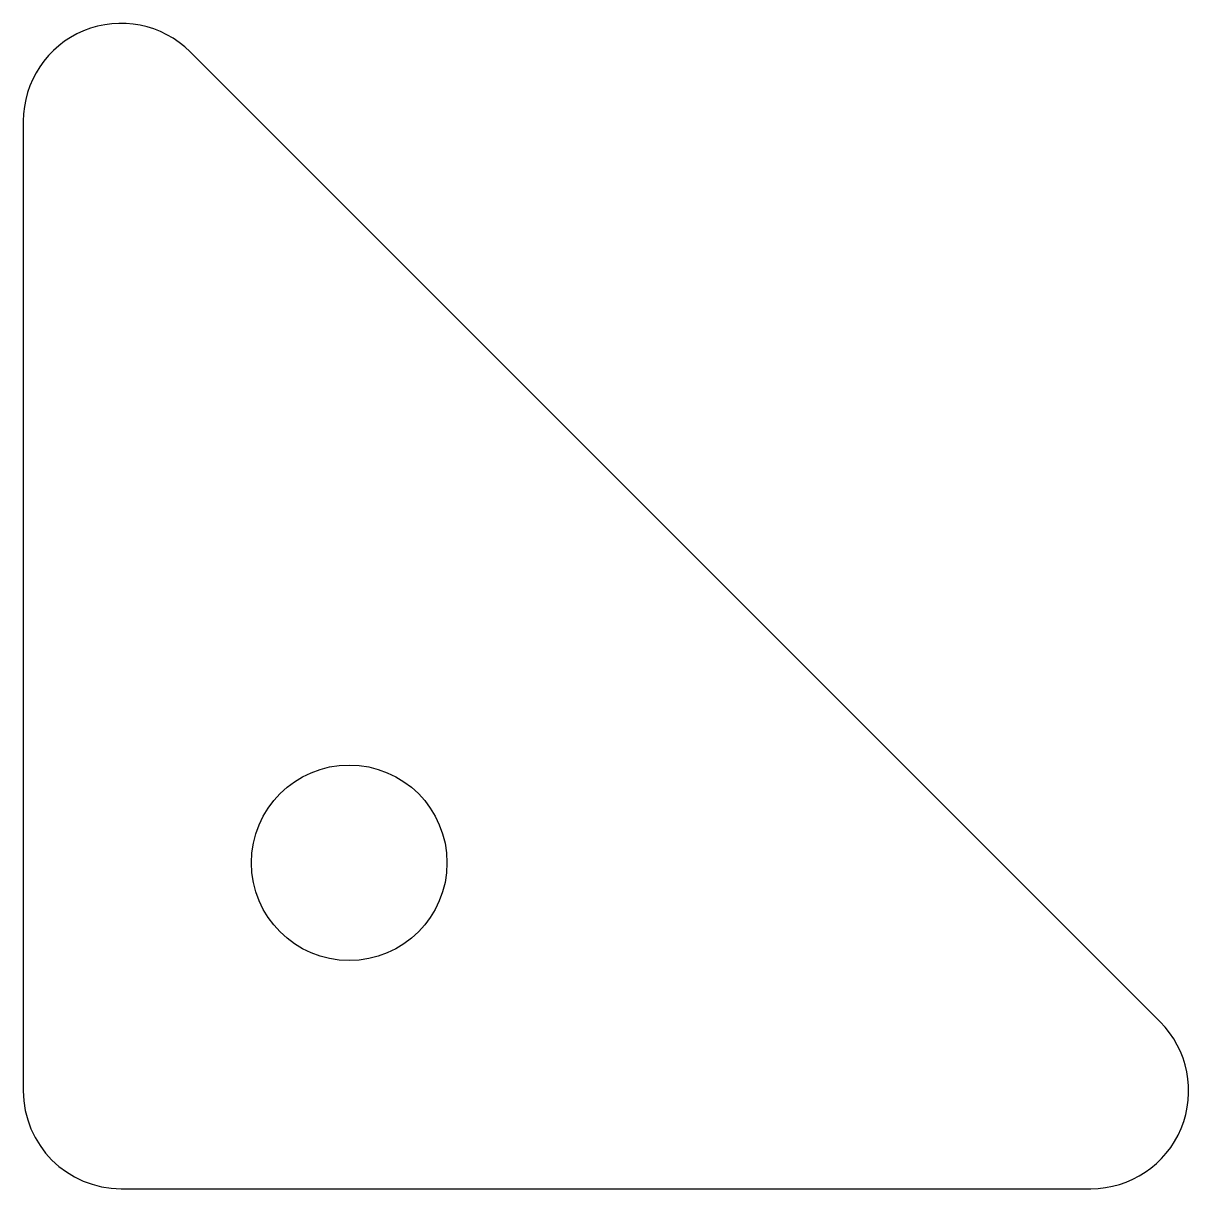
# Model space of a CAD drawing. Header units: millimetres. Extents: x 0 to 35.8, y 0 to 35.8.
import ezdxf

# ---------------------------------------------------------------- set-up
doc = ezdxf.new("R2010")
doc.units = ezdxf.units.MM

msp = doc.modelspace()

# ---------------------------------------------------------------- linework, layer by layer
at = {"color": 7, "linetype": 'Continuous', "lineweight": 25}
for p, q in [((34.879, 5.121), (5.121, 34.879)), ((0, 32.757), (0, 3)), ((3, 0), (32.757, 0))]:
    msp.add_line(p, q, dxfattribs=at)
msp.add_circle((10, 10), 3, dxfattribs=at)
for centre, start, end in [((3, 32.757), 45, 180), ((32.757, 3), 270, 45), ((3, 3), 180, 270)]:
    msp.add_arc(centre, 3, start, end, dxfattribs=at)

doc.saveas('drawing.dxf')
